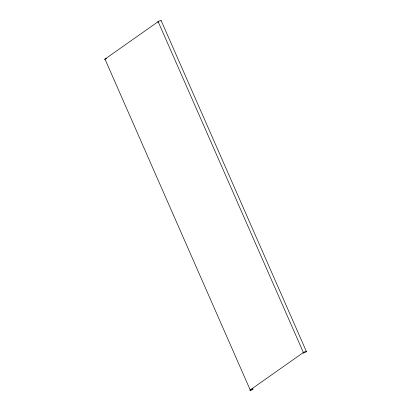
<?xml version="1.0" encoding="UTF-8"?>
<svg xmlns="http://www.w3.org/2000/svg" width="411" height="411" viewBox="0 0 411 411"><rect width="100%" height="100%" fill="white"/><g stroke="black" fill="none" stroke-linecap="round" stroke-linejoin="round"><path stroke-width="0.62" d="M161.153 20.607L306.385 351.462M104.928 59.595A1.839 0.36 -23.7 0 1 105.689 58.686M106.115 58.48A1.839 0.36 -23.7 0 1 106.557 58.295M158.101 22.158A1.839 0.36 -23.7 0 1 159.288 21.043A1.839 0.36 -23.7 0 1 161.014 20.863M158.153 21.66L104.98 59.102L250.217 389.957L303.385 352.515L158.153 21.66M250.469 390.393A1.839 0.36 -23.7 0 0 253.202 389.006A1.839 0.36 -23.7 0 0 250.921 389.541A1.839 0.36 -23.7 0 0 250.469 390.393M303.642 352.957A1.839 0.36 -23.7 0 0 306.375 351.564A1.839 0.36 -23.7 0 0 304.094 352.099A1.839 0.36 -23.7 0 0 303.642 352.957"/></g></svg>
